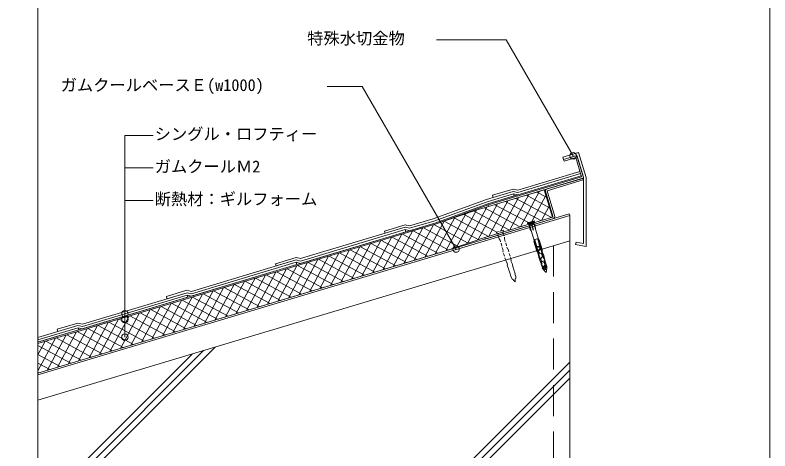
# Model space of a CAD drawing. Units: millimetres, scale not verified. Extents: x -1380 to 1380, y -955 to 955.
# Drawn here: x -28 to 900, y -273 to 263 of the extents above; entities that cross this region are included whole.
import ezdxf
from ezdxf.enums import TextEntityAlignment as Align

# ---------------------------------------------------------------- set-up
doc = ezdxf.new("R2010")
doc.units = ezdxf.units.MM
doc.header["$LTSCALE"] = 3
doc.linetypes.add('DASHED1', pattern=[1.8, 1.2, -0.6])
doc.linetypes.add('USER1', pattern=[19.05, 12.7, -6.35])
for name, color, linetype, lineweight in [('0-1_HATCH', 9, 'Continuous', 18), ('0-2_KUTAI', 3, 'Continuous', 18), ('0-3_BOUSUI', 1, 'Continuous', 18), ('0-4_MOJI', 7, 'Continuous', 18), ('0-5_dannnetu', 6, 'Continuous', 18), ('0-6_KANAMONO', 4, 'Continuous', 18), ('0-7_single', 6, 'Continuous', 18), ('0-8_KANAMONO_SCREW', 4, 'Continuous', 18), ('0-9_WAKU', 7, 'Continuous', 18)]:
    doc.layers.add(name, color=color, linetype=linetype, lineweight=lineweight)
doc.styles.add('ＭＳ ゴシック', font='')
doc.styles.get('ＭＳ ゴシック').set_extended_font_data('MS Gothic')

msp = doc.modelspace()

# ---------------------------------------------------------------- linework, layer by layer
at = {"layer": '0-1_HATCH'}
for p, q in [((568.698, -2.981), (590.814, 38.091)), ((580.25, -1.619), (603.716, 41.962)), ((631.287, 13.692), (587.706, 37.159)), ((593.152, 2.252), (616.619, 45.833)), ((629.15, 25.661), (600.608, 41.03)), ((607.405, 8.631), (624.651, 40.659)), ((625.28, 38.563), (613.51, 44.9)), ((541.331, -13.624), (565.009, 30.35)), ((554.445, -9.36), (577.912, 34.221)), ((602.973, 7.302), (561.901, 29.418)), ((618.385, 9.822), (574.804, 33.288)), ((514.822, -22.674), (539.205, 22.609)), ((528.076, -18.149), (552.107, 26.479)), ((579.678, -1.79), (536.221, 21.61)), ((592.58, 2.08), (548.999, 25.547)), ((618.956, 9.993), (628.522, 27.757)), ((488.593, -31.204), (512.708, 13.582)), ((501.567, -27.2), (525.963, 18.108)), ((553.873, -9.532), (511.63, 13.214)), ((564.267, -4.31), (523.925, 17.412)), ((631.859, 13.864), (632.392, 14.855)), ((449.886, -42.816), (473.352, 0.764)), ((462.788, -38.945), (486.255, 4.636)), ((516.772, -22.008), (474.076, 0.982)), ((475.69, -35.075), (499.454, 9.057)), ((529.067, -17.811), (486.978, 4.853)), ((541.362, -13.613), (499.335, 9.017)), ((424.081, -50.558), (447.547, -6.978)), ((436.983, -46.687), (460.45, -3.107)), ((491.852, -30.226), (448.273, -6.76)), ((504.477, -26.206), (461.175, -2.889)), ((398.277, -58.299), (421.742, -14.721)), ((453.145, -41.838), (409.568, -18.373)), ((411.179, -54.428), (434.644, -10.849)), ((466.048, -37.968), (422.469, -14.502)), ((478.95, -34.097), (435.371, -10.631)), ((359.57, -69.911), (383.034, -26.335)), ((372.472, -66.04), (395.937, -22.463)), ((427.341, -49.58), (383.764, -26.115)), ((385.374, -62.17), (408.839, -18.592)), ((440.243, -45.709), (396.666, -22.244)), ((333.765, -77.652), (357.229, -34.077)), ((346.667, -73.782), (370.131, -30.206)), ((401.536, -57.321), (357.961, -33.857)), ((414.438, -53.45), (370.863, -29.986)), ((295.058, -89.264), (318.521, -45.691)), ((307.961, -85.394), (331.424, -41.82)), ((362.829, -68.933), (319.256, -45.47)), ((320.863, -81.523), (344.326, -37.948)), ((375.732, -65.062), (332.157, -41.599)), ((388.634, -61.192), (345.059, -37.728)), ((269.254, -97.006), (292.716, -53.433)), ((282.156, -93.135), (305.618, -49.562)), ((337.025, -76.674), (293.452, -53.212)), ((349.927, -72.804), (306.354, -49.341)), ((243.449, -104.747), (266.911, -61.176)), ((298.318, -88.286), (254.747, -64.825)), ((256.351, -100.876), (279.813, -57.305)), ((311.22, -84.416), (267.649, -60.954)), ((324.122, -80.545), (280.551, -57.083)), ((204.742, -116.359), (228.203, -72.79)), ((217.645, -112.488), (241.105, -68.918)), ((272.513, -96.028), (228.944, -72.567)), ((230.547, -108.618), (254.008, -65.047)), ((285.416, -92.157), (241.845, -68.696)), ((178.938, -124.101), (202.398, -80.532)), ((191.84, -120.23), (215.3, -76.661)), ((246.709, -103.769), (203.14, -80.309)), ((259.611, -99.899), (216.042, -76.438)), ((140.231, -135.713), (163.69, -92.146)), ((153.133, -131.842), (176.592, -88.275)), ((208.002, -115.381), (164.435, -91.922)), ((166.035, -127.971), (189.495, -84.403)), ((220.904, -111.511), (177.337, -88.051)), ((233.806, -107.64), (190.239, -84.18)), ((114.426, -143.454), (137.885, -99.888)), ((127.329, -139.583), (150.787, -96.017)), ((182.197, -123.123), (138.632, -99.664)), ((195.1, -119.252), (151.533, -95.793)), ((88.622, -151.195), (112.079, -107.631)), ((143.49, -134.735), (99.927, -111.277)), ((101.524, -147.325), (124.982, -103.76)), ((156.393, -130.864), (112.828, -107.406)), ((169.295, -126.993), (125.73, -103.535)), ((49.915, -162.807), (73.372, -119.245)), ((62.817, -158.937), (86.274, -115.374)), ((117.686, -142.476), (74.123, -119.019)), ((75.719, -155.066), (99.177, -111.502)), ((130.588, -138.605), (87.025, -115.148)), ((24.11, -170.549), (47.566, -126.987)), ((37.013, -166.678), (60.469, -123.116)), ((91.881, -150.217), (48.32, -126.761)), ((104.784, -146.347), (61.221, -122.89)), ((-0.017, -155.084), (8.859, -138.601)), ((-0.011, -175.164), (21.761, -134.73)), ((53.174, -161.83), (9.615, -138.374)), ((11.208, -174.419), (34.664, -130.859)), ((66.077, -157.959), (22.516, -134.503)), ((78.979, -154.088), (35.418, -130.632)), ((-0.021, -363.737), (217.893, -145.823)), ((40.272, -165.7), (-0.02, -144.005)), ((-0.021, -353.837), (203.751, -150.066)), ((-0.021, -343.938), (189.609, -154.308)), ((27.37, -169.571), (-0.017, -154.824)), ((14.468, -173.442), (-0.014, -165.644)), ((273.885, -544.122), (653.885, -164.122)), ((273.885, -554.021), (653.885, -174.021)), ((1.565, -177.312), (-0.011, -176.464)), ((273.885, -563.92), (653.885, -183.92))]:
    msp.add_line(p, q, dxfattribs=at)
at = {"layer": '0-2_KUTAI'}
for p, q in [((-0.021, -179.876), (653.885, 16.296)), ((653.885, 16.296), (653.885, -15.025)), ((-0.021, -211.197), (653.885, -15.025)), ((653.885, -15.025), (653.885, -660.012))]:
    msp.add_line(p, q, dxfattribs=at)
at = {"layer": '0-2_KUTAI', "linetype": 'USER1'}
msp.add_line((633.885, -21.025), (633.885, -660.012), dxfattribs=at)
at = {"layer": '0-3_BOUSUI'}
for p, q in [((-0.021, -177.788), (653.31, 18.211)), ((-0.021, -179.876), (653.885, 16.296)), ((653.31, 18.211), (653.885, 16.296))]:
    msp.add_line(p, q, dxfattribs=at)
for points in [[(668.09, 64.926), (553.108, 30.437), (487.824, 6.673), (-0.452, -139.828)], [(668.521, 63.489), (553.58, 29.013), (488.297, 5.248), (-0.021, -141.265)]]:
    msp.add_lwpolyline(points, dxfattribs=at)
at = {"layer": '0-4_MOJI'}
for p, q in [((575.664, 232.283), (490.063, 232.283)), ((658.127, 89.452), (575.664, 232.283)), ((398.633, 174.8), (355.833, 174.8)), ((514.086, -25.171), (398.633, 174.8)), ((141.556, 114.647), (106.98, 114.647)), ((106.98, -133.554), (106.98, 114.647)), ((141.556, 74.647), (106.98, 74.647)), ((141.556, 34.647), (106.98, 34.647))]:
    msp.add_line(p, q, dxfattribs=at)
for centre in [(658.127, 89.452), (514.086, -25.171), (106.98, -104.694), (106.98, -111.744), (106.98, -133.554)]:
    msp.add_circle(centre, 4, dxfattribs=at)
at = {"layer": '0-5_dannnetu'}
msp.add_line((632.621, 14.093), (622.564, 47.616), dxfattribs=at)
for points in [[(622.689, 47.654), (538.729, 22.466), (488.297, 5.248), (-0.021, -141.247)], [(632.746, 14.13), (549.416, -10.869), (498.983, -28.087), (-0.01, -177.785)]]:
    msp.add_lwpolyline(points, dxfattribs=at)
at = {"layer": '0-6_KANAMONO'}
for p, q in [((661.722, 89.638), (646.396, 85.041)), ((670.724, 63.106), (662.967, 88.968)), ((633.291, 15.338), (624.096, 45.988))]:
    msp.add_line(p, q, dxfattribs=at)
for points in [[(670.885, 62.57), (662.679, 89.926), (646.396, 85.041), (645.534, 87.915), (664.691, 93.661), (673.885, 63.01)], [(646.396, 85.041), (646.971, 83.126), (661.338, 87.435), (668.521, 63.489), (553.58, 29.013), (554.155, 27.097), (670.053, 61.861)], [(625.437, 48.478), (669.88, 61.811), (670.455, 59.896), (626.012, 46.563), (635.494, 14.955)], [(670.885, 62.57), (670.885, -18.415), (661.603, -16.778), (661.082, -19.732), (673.885, -21.99), (673.885, 63.01)], [(634.154, 12.464), (549.865, -12.822), (549.29, -10.907), (632.621, 14.093)]]:
    msp.add_lwpolyline(points, dxfattribs=at)
for centre, radius, start, end in [((662.009, 88.68), 1, 16.69644, 106.69644), ((669.766, 62.819), 1, 286.69644, 16.69644), ((626.012, 46.563), 2, 106.69924, 196.69924), ((632.334, 15.05), 1, 286.69924, 16.69924), ((633.579, 14.38), 2, 286.69924, 16.69924)]:
    msp.add_arc(centre, radius, start, end, dxfattribs=at)
at = {"layer": '0-7_single'}
for points in [[(668.09, 64.926), (590.045, 41.517), (584.594, 42.806), (552.226, 33.096), (486.942, 9.331), (457.018, 0.336), (451.568, 1.624), (426.904, -5.775), (426.099, -3.093), (451.482, 4.522), (456.932, 3.233), (486.06, 11.99), (551.344, 35.755), (584.511, 45.703), (589.959, 44.414), (667.286, 67.608)], [(667.286, 67.608), (589.959, 44.414), (584.511, 45.703), (559.844, 38.305), (559.04, 40.986), (584.426, 48.601), (589.873, 47.312), (666.481, 70.29)], [(585.399, 40.124), (553.108, 30.437), (487.824, 6.673), (457.104, -2.562), (451.654, -1.273), (322.922, -39.893), (317.472, -38.605), (292.808, -46.004), (292.004, -43.322), (317.386, -35.707), (322.836, -36.995), (451.568, 1.624), (457.018, 0.336), (486.942, 9.331), (552.226, 33.096), (584.594, 42.806)], [(452.459, -3.955), (323.008, -42.79), (317.558, -41.502), (188.826, -80.122), (183.377, -78.833), (158.712, -86.233), (157.908, -83.551), (183.291, -75.936), (188.741, -77.224), (317.472, -38.605), (322.922, -39.893), (451.654, -1.273)], [(318.363, -44.184), (188.912, -83.019), (183.463, -81.731), (54.731, -120.35), (49.281, -119.062), (24.617, -126.461), (23.812, -123.779), (49.195, -116.165), (54.645, -117.453), (183.377, -78.833), (188.826, -80.122), (317.558, -41.502)]]:
    msp.add_lwpolyline(points, close=True, dxfattribs=at)
for points in [[(-0.021, -133.853), (49.281, -119.062), (54.731, -120.35), (183.463, -81.731), (184.267, -84.413), (54.817, -123.248), (49.367, -121.96), (-0.021, -136.776)], [(-0.021, -136.776), (49.367, -121.96), (50.172, -124.641), (-0.021, -139.699)]]:
    msp.add_lwpolyline(points, dxfattribs=at)
at = {"layer": '0-8_KANAMONO_SCREW'}
for p, q in [((610.491, 9.557), (601.87, 6.971)), ((610.491, 9.557), (610.704, 8.848)), ((601.87, 6.971), (602.083, 6.262)), ((610.704, 8.848), (602.083, 6.262)), ((603.11, 5.709), (602.083, 6.262)), ((603.24, 5.278), (603.11, 5.709)), ((610.28, 7.39), (603.24, 5.278)), ((604.236, 4.69), (603.24, 5.278)), ((604.332, 4.718), (603.901, 4.067)), ((605.424, -1.01), (603.901, 4.067)), ((609.772, 6.35), (604.236, 4.69)), ((612.578, -22.771), (604.332, 4.718)), ((608.671, -0.035), (607.148, 5.041)), ((609.456, -1.783), (607.243, 5.592)), ((617.923, -21.168), (609.676, 6.322)), ((610.395, 6.015), (609.676, 6.322)), ((609.772, 6.35), (610.28, 7.39)), ((610.15, 7.821), (610.704, 8.848)), ((611.918, 0.939), (610.395, 6.015)), ((611.918, 0.939), (611.889, -1.054)), ((606.544, -2.657), (605.424, -1.01)), ((610.28, -15.109), (609.849, -15.76)), ((613.441, -27.733), (609.849, -15.76)), ((613.278, -21.831), (610.921, -13.977)), ((613.718, -12.511), (611.324, -13.229)), ((616.822, -20.768), (614.465, -12.913)), ((616.343, -13.812), (615.624, -13.505)), ((619.935, -25.785), (616.343, -13.812)), ((618.019, -21.139), (612.483, -22.8)), ((613, -24.524), (612.483, -22.8)), ((616.831, -22.54), (612.77, -23.758)), ((614.13, -27.944), (613.096, -24.495)), ((613.996, -24.747), (613.239, -24.974)), ((614.14, -25.226), (613.383, -25.453)), ((614.465, -29.409), (613.441, -27.733)), ((614.283, -25.705), (613.527, -25.932)), ((614.427, -26.184), (613.67, -26.411)), ((614.571, -26.663), (613.814, -26.89)), ((614.714, -27.142), (613.958, -27.369)), ((614.025, -22.233), (616.419, -21.515)), ((614.887, -27.717), (614.034, -27.972)), ((615.394, -28.191), (615.278, -27.803)), ((615.534, -26.586), (617.038, -24.821)), ((615.682, -28.105), (615.565, -27.717)), ((615.762, -26.781), (617.266, -25.016)), ((617.235, -23.885), (616.774, -22.348)), ((618.306, -22.097), (617.119, -22.453)), ((618.536, -22.863), (617.684, -23.119)), ((619.235, -28.291), (617.684, -23.119)), ((618.584, -23.371), (617.827, -23.598)), ((618.728, -23.85), (617.971, -24.077)), ((618.536, -22.863), (618.019, -21.139)), ((618.871, -24.329), (618.115, -24.556)), ((619.015, -24.808), (618.258, -25.035)), ((619.159, -25.287), (618.402, -25.514)), ((619.475, -26.34), (618.44, -22.892)), ((619.302, -25.766), (618.546, -25.993)), ((619.571, -26.311), (618.718, -26.567)), ((620.088, -28.036), (619.571, -26.311)), ((619.935, -25.785), (620.002, -27.748)), ((614.552, -29.696), (614.034, -27.972)), ((615.404, -29.441), (614.552, -29.696)), ((615.454, -29.634), (614.6, -29.891)), ((615.477, -33.386), (614.706, -29.65)), ((615.605, -30.215), (614.722, -30.481)), ((615.757, -30.797), (614.844, -31.07)), ((615.908, -31.378), (614.966, -31.66)), ((616.059, -31.959), (615.087, -32.25)), ((616.21, -32.54), (615.209, -32.84)), ((616.361, -33.121), (615.323, -33.432)), ((615.811, -35.061), (615.323, -33.432)), ((615.682, -28.105), (615.394, -28.191)), ((616.361, -33.121), (615.404, -29.441)), ((615.883, -28.775), (615.596, -28.861)), ((615.712, -29.249), (615.596, -28.861)), ((616.841, -34.752), (615.811, -35.061)), ((615.999, -29.163), (615.883, -28.775)), ((616.965, -35.132), (615.944, -35.439)), ((617.211, -38.817), (615.966, -35.014)), ((617.152, -35.702), (616.131, -36.009)), ((617.339, -36.273), (616.317, -36.579)), ((616.841, -34.752), (616.358, -33.113)), ((617.526, -36.843), (616.504, -37.15)), ((616.595, -30.124), (618.823, -30.769)), ((616.679, -29.836), (618.906, -30.481)), ((618.086, -38.554), (616.841, -34.752)), ((618.465, -36.356), (619.969, -34.591)), ((618.693, -36.55), (620.197, -34.786)), ((620.088, -28.036), (619.235, -28.291)), ((620.463, -31.894), (619.235, -28.291)), ((620.154, -28.225), (619.294, -28.483)), ((620.377, -28.784), (619.494, -29.049)), ((620.166, -33.655), (619.502, -31.443)), ((620.6, -29.343), (619.687, -29.617)), ((620.453, -33.569), (619.789, -31.356)), ((620.823, -29.903), (619.881, -30.186)), ((621.346, -31.625), (619.933, -28.082)), ((621.046, -30.462), (620.075, -30.754)), ((621.269, -31.022), (620.269, -31.322)), ((621.501, -31.579), (620.462, -31.891)), ((620.959, -33.516), (620.463, -31.894)), ((621.989, -33.207), (620.959, -33.516)), ((622.013, -37.376), (620.959, -33.516)), ((622.086, -33.596), (621.065, -33.902)), ((622.244, -34.175), (621.223, -34.481)), ((622.402, -34.754), (621.381, -35.06)), ((621.989, -33.207), (621.501, -31.579)), ((622.56, -35.333), (621.539, -35.639)), ((622.719, -35.912), (621.712, -36.214)), ((622.888, -37.114), (621.835, -33.254)), ((622.877, -36.491), (621.855, -36.797)), ((623.043, -37.067), (622.013, -37.376)), ((623.494, -38.707), (623.043, -37.067)), ((617.712, -37.414), (616.691, -37.72)), ((617.899, -37.984), (616.878, -38.29)), ((618.086, -38.554), (617.056, -38.863)), ((617.582, -40.481), (617.056, -38.863)), ((618.574, -40.183), (617.582, -40.481)), ((618.674, -40.466), (617.689, -40.761)), ((618.996, -44.024), (617.736, -40.434)), ((618.84, -40.938), (617.842, -41.238)), ((619.056, -41.5), (618.024, -41.809)), ((619.251, -42.068), (618.207, -42.381)), ((618.873, -39.785), (618.209, -37.573)), ((619.445, -42.636), (618.39, -42.953)), ((619.16, -39.699), (618.496, -37.487)), ((619.64, -43.204), (618.573, -43.524)), ((619.834, -43.772), (618.574, -40.183)), ((619.834, -43.772), (618.756, -44.095)), ((619.274, -45.82), (618.756, -44.095)), ((620.351, -45.496), (619.274, -45.82)), ((620.509, -46.023), (619.504, -46.325)), ((620.26, -48.238), (619.513, -45.748)), ((619.756, -40.66), (621.755, -41.239)), ((619.84, -40.372), (621.838, -40.951)), ((621.098, -47.987), (620.351, -45.496)), ((620.968, -46.248), (621.021, -46.423)), ((622.923, -47.544), (621.045, -46.193)), ((623.172, -44.372), (622.434, -41.912)), ((623.494, -38.707), (622.502, -39.005)), ((623.426, -42.695), (622.502, -39.005)), ((623.56, -39), (622.567, -39.298)), ((623.692, -39.483), (622.696, -39.781)), ((623.46, -44.286), (622.722, -41.826)), ((622.784, -45.533), (622.975, -45.308)), ((623.852, -40.061), (622.824, -40.369)), ((622.923, -47.544), (623.747, -45.382)), ((624.011, -40.64), (622.975, -40.951)), ((623.012, -45.728), (623.204, -45.503)), ((623.067, -48.023), (623.882, -45.883)), ((624.17, -41.218), (623.125, -41.532)), ((624.264, -42.443), (623.255, -38.779)), ((624.33, -41.797), (623.276, -42.113)), ((624.503, -42.371), (623.426, -42.695)), ((623.842, -45.386), (623.894, -45.561)), ((625.021, -44.095), (623.943, -44.419)), ((624.69, -46.909), (623.943, -44.419)), ((625.107, -44.644), (624.101, -44.946)), ((625.251, -45.123), (624.245, -45.424)), ((625.394, -45.602), (624.388, -45.903)), ((625.021, -44.095), (624.503, -42.371)), ((625.538, -46.081), (624.532, -46.382)), ((625.528, -46.658), (624.781, -44.167)), ((620.653, -46.502), (619.647, -46.804)), ((620.797, -46.981), (619.791, -47.283)), ((620.94, -47.46), (619.935, -47.762)), ((621.098, -47.987), (620.021, -48.31)), ((623.067, -48.023), (621.208, -46.685)), ((621.629, -48.451), (621.682, -48.626)), ((623.584, -49.747), (621.706, -48.396)), ((623.728, -50.226), (621.869, -48.888)), ((622.578, -46.916), (622.528, -46.75)), ((622.866, -46.83), (622.578, -46.916)), ((622.866, -46.83), (622.816, -46.664)), ((623.584, -49.747), (624.408, -47.585)), ((623.728, -50.226), (624.543, -48.086)), ((624.503, -47.589), (624.555, -47.764)), ((625.767, -46.586), (624.69, -46.909)), ((625.883, -50.101), (625.768, -46.586))]:
    msp.add_line(p, q, dxfattribs=at)
for points in [[(610.28, 7.39), (610.15, 7.821), (603.11, 5.709)], [(607.243, 5.592), (607.148, 5.041), (606.764, 5.448)], [(609.456, -1.783), (608.671, -0.035), (608.977, -1.927), (606.764, 5.448)], [(615.404, -29.441), (613.852, -24.268), (613, -24.524)], [(617.522, -23.799), (617.061, -22.262), (616.774, -22.348)], [(625.883, -50.101), (621.86, -51.308), (620.021, -48.31)]]:
    msp.add_lwpolyline(points, dxfattribs=at)
at = {"layer": '0-8_KANAMONO_SCREW', "linetype": 'DASHED1'}
for points in [[(563.557, -4.523), (572.178, -1.937), (572.39, -2.646), (571.837, -3.673), (571.967, -4.104), (571.459, -5.144), (571.363, -5.172), (572.082, -5.479), (573.605, -10.555), (573.576, -12.548), (577.311, -24.999), (578.03, -25.306), (581.622, -37.279), (581.689, -39.242), (581.775, -39.529), (581.62, -39.576), (583.033, -43.119), (583.188, -43.073), (583.676, -44.701), (583.522, -44.748), (584.575, -48.608), (584.73, -48.561), (585.181, -50.201), (584.942, -50.273), (585.951, -53.937), (586.19, -53.865), (586.708, -55.589), (586.468, -55.661), (587.215, -58.152), (587.455, -58.08), (587.57, -61.595), (586.922, -61.789)], [(584.194, -62.608), (583.547, -62.802), (581.708, -59.804), (581.947, -59.732), (581.2, -57.242), (580.961, -57.313), (580.443, -55.589), (580.683, -55.518), (579.508, -51.903), (579.269, -51.974), (578.743, -50.357), (578.898, -50.311), (577.653, -46.508), (577.498, -46.555), (577.01, -44.926), (577.164, -44.88), (576.393, -41.144), (576.239, -41.19), (576.152, -40.903), (575.127, -39.227), (571.536, -27.254), (571.967, -26.603), (568.231, -14.151), (567.11, -12.503), (565.588, -7.427), (566.019, -6.776), (565.923, -6.804), (564.927, -6.216), (564.797, -5.785), (563.77, -5.232), (563.557, -4.523)]]:
    msp.add_lwpolyline(points, dxfattribs=at)
at = {"layer": '0-8_KANAMONO_SCREW'}
for centre, radius, start, end in [((611.496, -13.804), 0.6, 106.69924, 196.69924), ((613.891, -13.086), 0.6, 16.69924, 106.69924), ((613.852, -21.658), 0.6, 196.69924, 286.69924), ((616.523, -27.429), 1.3, 139.55764, 196.69924), ((616.523, -27.429), 1, 139.55764, 196.69924), ((616.247, -20.94), 0.6, 286.69924, 16.69924), ((616.277, -24.173), 1, 319.55764, 16.69924), ((616.277, -24.173), 1.3, 319.55764, 16.69924), ((616.957, -28.875), 1.3, 196.69924, 253.84085), ((616.957, -28.875), 1, 196.69924, 253.84085), ((619.454, -37.199), 1.3, 139.55764, 196.69924), ((619.454, -37.199), 1, 139.55764, 196.69924), ((618.544, -31.73), 1, 16.69924, 73.84085), ((618.544, -31.73), 1.3, 16.69924, 73.84085), ((619.208, -33.942), 1, 319.55764, 16.69924), ((619.208, -33.942), 1.3, 319.55764, 16.69924), ((620.118, -39.412), 1.3, 196.69924, 253.84085), ((620.118, -39.412), 1, 196.69924, 253.84085), ((621.016, -46.233), 0.05, 54.26784, 196.69924), ((621.476, -42.2), 1, 16.69924, 73.84085), ((621.476, -42.2), 1.3, 16.69924, 73.84085), ((623.773, -46.376), 1.3, 139.55764, 196.69924), ((623.773, -46.376), 1, 139.55764, 196.69924), ((622.214, -44.66), 1, 319.55764, 16.69924), ((622.214, -44.66), 1.3, 319.55764, 16.69924), ((623.794, -45.4), 0.05, 16.69924, 159.13065), ((623.415, -45.705), 0.5, 339.13065, 16.69924), ((621.5, -46.279), 0.5, 196.69924, 234.26784), ((621.677, -48.436), 0.05, 54.26784, 196.69924), ((622.161, -48.482), 0.5, 196.69924, 234.26784), ((630.807, -46.739), 9.383, 207.79079, 230.64978), ((624.455, -47.603), 0.05, 16.69924, 159.13065), ((624.076, -47.908), 0.5, 339.13065, 16.69924), ((615.898, -51.212), 9.383, 342.74871, 5.6077)]:
    msp.add_arc(centre, radius, start, end, dxfattribs=at)
at = {"layer": '0-8_KANAMONO_SCREW', "linetype": 'DASHED1'}
for centre, start, end in [((592.494, -58.233), 207.79079, 230.64978), ((577.585, -62.706), 342.74871, 5.6077)]:
    msp.add_arc(centre, 9.383, start, end, dxfattribs=at)
at = {"layer": '0-9_WAKU'}
msp.add_line((-0.021, 539.988), (-0.021, -660.012), dxfattribs=at)
msp.add_lwpolyline([(-900.021, -660.012), (899.979, -660.012), (899.979, 539.988), (-900.021, 539.988)], close=True, dxfattribs=at)

# ---------------------------------------------------------------- texts
at = {"layer": '0-4_MOJI', "style": 'ＭＳ ゴシック'}
for s, p in [('特殊水切金物', (331.124, 222.283)), ('ガムクールベースＥ(w1000)', (27.96, 164.8)), ('シングル・ロフティー', (143.556, 104.647)), ('ガムクールＭ2', (143.556, 64.647)), ('断熱材：ギルフォーム', (143.556, 24.647))]:
    msp.add_text(s, height=14.66, dxfattribs=at).set_placement(p, align=Align.BOTTOM_LEFT)

doc.saveas('drawing.dxf')
